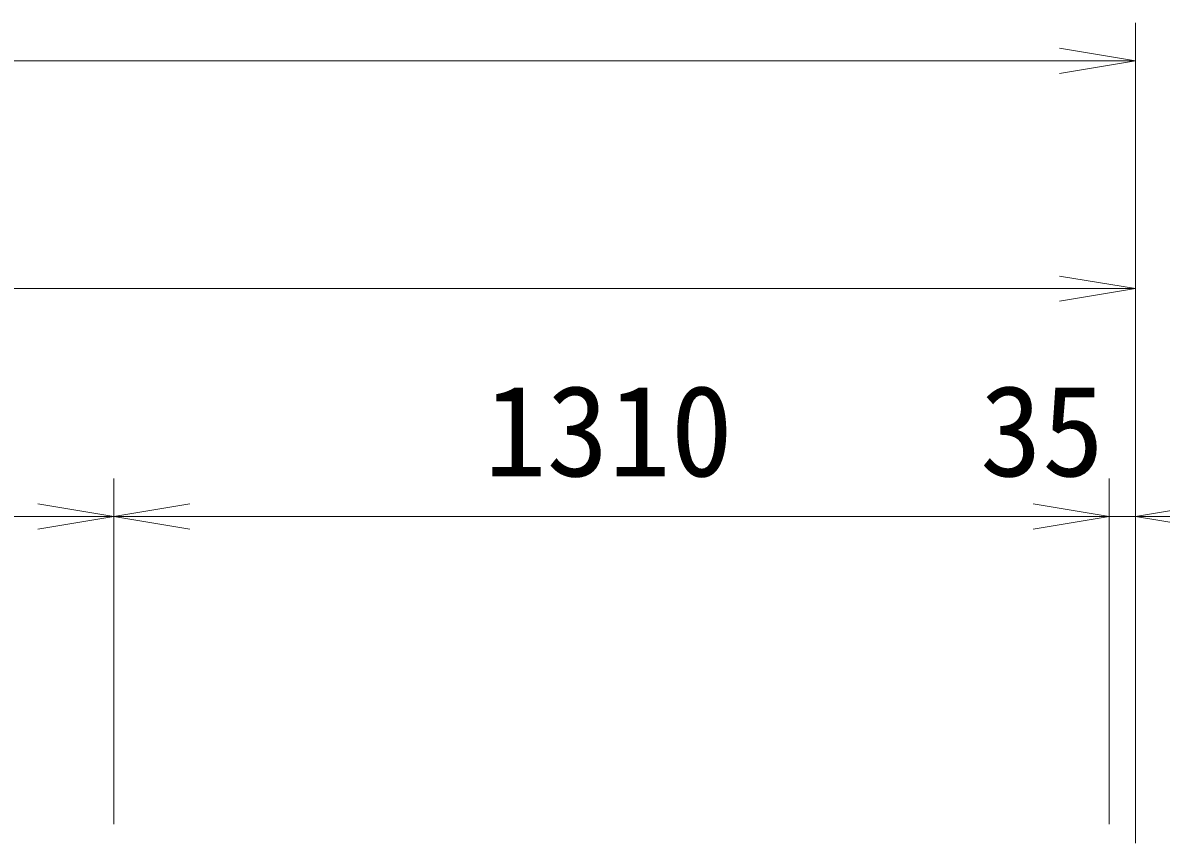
# Model space of a CAD drawing. Units: millimetres, scale not verified. Extents: x -10500 to 10500, y -7425 to 7425.
# Drawn here: x 407 to 1905, y 1670 to 2750 of the extents above; entities that cross this region are included whole.
import ezdxf
from ezdxf.enums import TextEntityAlignment as Align

# ---------------------------------------------------------------- set-up
doc = ezdxf.new("R2010")
doc.units = ezdxf.units.MM
doc.header["$LTSCALE"] = 50
doc.layers.add('0-0_D-STR-DIM', color=7, linetype='Continuous', lineweight=9)
doc.layers.add('0-1_0', color=7, linetype='Continuous', lineweight=9)
doc.styles.add('ＭＳ ゴシック', font='')
doc.styles.get('ＭＳ ゴシック').set_extended_font_data('MS Gothic')

# ---------------------------------------------------------------- blocks, each defined once
blk = doc.blocks.new('_Open')
at = {"layer": '0-1_0'}
blk.add_line((-50, 8.33), (0, 0), dxfattribs=at)
blk.add_lwpolyline([(-50, -8.33), (0, 0), (-50, 0)], dxfattribs=at)

msp = doc.modelspace()

# ---------------------------------------------------------------- linework, layer by layer
at = {"layer": '0-0_D-STR-DIM'}
for p, q in [((1871.42, 1669.98), (1871.42, 2749.98)), ((-6033.58, 2699.98), (1771.42, 2699.98)), ((1871.42, 1699.98), (1871.42, 2449.98)), ((-2028.58, 2399.98), (1771.42, 2399.98)), ((526.42, 1694.98), (526.42, 2149.98)), ((526.42, 1694.98), (526.42, 2149.98)), ((1836.42, 1694.98), (1836.42, 2149.98)), ((1836.42, 1694.98), (1836.42, 2149.98)), ((1871.42, 1669.98), (1871.42, 2149.98)), ((-683.58, 2099.98), (426.42, 2099.98)), ((626.42, 2099.98), (1736.42, 2099.98)), ((1736.42, 2099.98), (1636.42, 2099.98)), ((1836.42, 2099.98), (1871.42, 2099.98))]:
    msp.add_line(p, q, dxfattribs=at)

# ---------------------------------------------------------------- block references
at = {"layer": '0-0_D-STR-DIM', "xscale": 2, "yscale": 2}
for p in [(1871.42, 2699.98), (1871.42, 2399.98), (526.42, 2099.98), (1836.42, 2099.98), (1836.42, 2099.98)]:
    msp.add_blockref('_Open', p, dxfattribs=at)
at = {"layer": '0-0_D-STR-DIM', "xscale": 2, "yscale": 2, "rotation": 180}
for p in [(526.42, 2099.98), (1871.42, 2099.98)]:
    msp.add_blockref('_Open', p, dxfattribs=at)

# ---------------------------------------------------------------- texts
at = {"layer": '0-0_D-STR-DIM', "style": 'ＭＳ ゴシック'}
for s, p in [('1310', (1014.17, 2116.85)), ('35', (1666.49, 2116.85))]:
    msp.add_text(s, height=120.2, dxfattribs=at).set_placement(p, align=Align.BOTTOM_LEFT)

doc.saveas('drawing.dxf')
